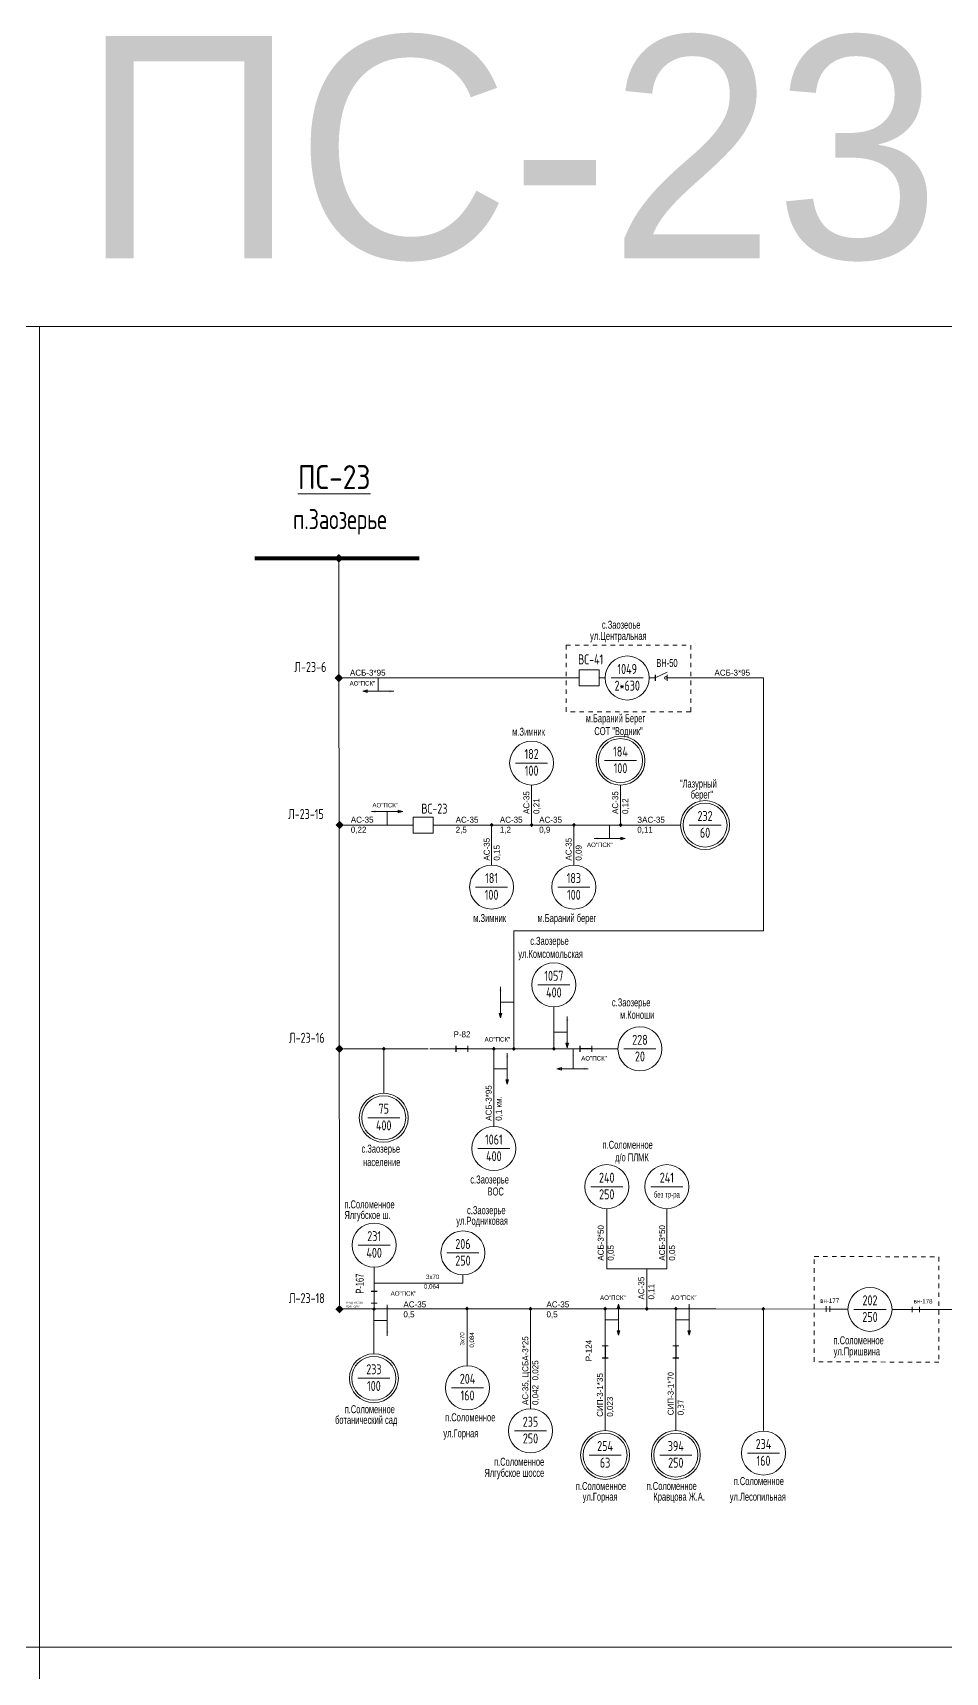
# Model space of a CAD drawing. Header units: millimetres. Extents: x 761 to 2477, y -1102 to -145.
# Drawn here: x 1843.7 to 2048.8, y -513.4 to -144.8 of the extents above; entities that cross this region are included whole.
import ezdxf
from ezdxf.enums import TextEntityAlignment as Align

# ---------------------------------------------------------------- set-up
doc = ezdxf.new("R2010")
doc.units = ezdxf.units.MM
doc.linetypes.add('JIS_02_1.0', pattern=[2, 1, -1])
for name, color, linetype, lineweight in [('10_КВ', 250, 'Continuous', 18), ('АТРИБУТЫ', 7, 'Continuous', 13), ('РАЗЪЕД_РУБИЛЬН', 150, 'Continuous', 13), ('ТЕКСТ', 7, 'Continuous', 13)]:
    doc.layers.add(name, color=color, linetype=linetype, lineweight=lineweight)
doc.layers.add('Слой1', color=7, linetype='Continuous', lineweight=13, plot=False)
doc.layers.add('СХ_ОПЕРАТИВНАЯ', color=10, linetype='Continuous')
doc.layers.add('ШУНТ_РАЗЪЕД', color=161, linetype='Continuous')
doc.styles.add('ATTRIB', font='txt.shx', dxfattribs={"width": 0.7, "height": 5})
doc.styles.add('PRINADLEGNOST', font='txt.shx', dxfattribs={"width": 0.7, "height": 7})
doc.styles.add('МП', font='txt.shx', dxfattribs={"width": 0.7, "height": 2.5})
doc.styles.add('ПС', font='txt.shx', dxfattribs={"width": 0.8, "height": 12})
doc.styles.add('ТЕКСТ_МОДЕЛИ', font='txt.shx', dxfattribs={"width": 0.7, "height": 5})

# ---------------------------------------------------------------- blocks, each defined once
blk = doc.blocks.new('НАЗВАНИЕ_ОБЪЕКТА')
at = {"layer": 'АТРИБУТЫ'}
for tag, height, style, width, p in [('НОМЕР-ПС', 12, 'ПС', 0.8, (0, 0)), ('МЕСТОПОЛОЖЕНИЕ', 10, 'МП', 0.7, (0, -22)), ('ПРИНАДЛЕЖНОСТЬ', 7, 'PRINADLEGNOST', 0.7, (0, -37))]:
    blk.add_attdef(tag, text='', height=height, dxfattribs=dict(at, style=style, width=width)).set_placement(p, align=Align.TOP_CENTER)
blk = doc.blocks.new('ПРИСОЕД_ШИНЕ')
at = {"color": 0}
blk.add_solid([(0, 2.12), (2.12, 0), (-2.12, 0), (0, -2.12)], dxfattribs=at)
at = {"layer": 'АТРИБУТЫ', "style": 'ATTRIB', "width": 0.7}
blk.add_attdef('ДИСП_НОМ', text='', height=5, dxfattribs=at).set_placement((0, 3.12), align=Align.CENTER)
blk = doc.blocks.new('ВЫКЛЮЧАТЕЛЬ')
at = {"color": 0, "linetype": 'ByBlock'}
for p, q in [((0, 0), (0, -3)), ((0, -13), (0, -16))]:
    blk.add_line(p, q, dxfattribs=at)
blk.add_lwpolyline([(-4, -3), (4, -3), (4, -13), (-4, -13)], close=True, dxfattribs=at)
at = {"layer": 'АТРИБУТЫ', "style": 'ATTRIB', "width": 0.7}
blk.add_attdef('ДИСП_НОМ', text='', height=5, dxfattribs=at).set_placement((-6, -8), align=Align.MIDDLE_RIGHT)
at = {"layer": 'АТРИБУТЫ', "style": 'ATTRIB', "width": 0.7, "flags": 1}
blk.add_attdef('КОД', text='', height=5, dxfattribs=at).set_placement((-6, -14), align=Align.MIDDLE_RIGHT)
blk = doc.blocks.new('ТРАНСФ_ПОДСТ')
at = {"color": 7}
blk.add_line((-8, -11), (8, -11), dxfattribs=at)
at = {"color": 0}
blk.add_circle((0, -11), 11, dxfattribs=at)
at = {"layer": 'АТРИБУТЫ', "style": 'ATTRIB', "width": 0.7, "flags": 4}
for tag, p in [('OBOZN', (0, -9)), ('MOCHNOCT', (0, -17.33))]:
    blk.add_attdef(tag, text='', height=5, dxfattribs=at).set_placement(p, align=Align.CENTER)
at = {"layer": 'АТРИБУТЫ', "style": 'ТЕКСТ_МОДЕЛИ', "width": 0.7}
blk.add_attdef('MESTO_1', text='', height=5, dxfattribs=at).set_placement((14, -11), align=Align.BOTTOM_LEFT)
blk.add_attdef('MESTO_2', text='', height=5, dxfattribs=at).set_placement((14, -12), align=Align.TOP_LEFT)
blk = doc.blocks.new('ВЫКЛ_НАГРУЗКИ')
at = {"color": 0, "linetype": 'ByBlock'}
for p, q in [((0, 0), (0, -3)), ((0, -9), (0, -12))]:
    blk.add_line(p, q, dxfattribs=at)
at = {"layer": 'РАЗЪЕД_РУБИЛЬН', "color": 0, "linetype": 'ByBlock'}
blk.add_line((-1.5, -3), (1.5, -3), dxfattribs=at)
at = {"layer": 'СХ_ОПЕРАТИВНАЯ', "color": 0, "linetype": 'ByBlock'}
blk.add_line((-1.5, -9), (1.5, -9), dxfattribs=at)
at = {"layer": 'РАЗЪЕД_РУБИЛЬН', "color": 7, "style": 'ATTRIB', "width": 0.7}
blk.add_attdef('ДИСП_НОМ', text='', height=5, dxfattribs=at).set_placement((-4.75, -6), align=Align.MIDDLE_RIGHT)
at = {"layer": 'РАЗЪЕД_РУБИЛЬН', "color": 7, "style": 'ATTRIB', "width": 0.7, "flags": 1}
blk.add_attdef('КОД', text='', height=5, dxfattribs=at).set_placement((-4.75, -12), align=Align.MIDDLE_RIGHT)
blk = doc.blocks.new('ОТВЕТВЛЕНИЕ')
at = {"color": 0, "linetype": 'ByBlock'}
blk.add_solid([(0, 1.06), (1.06, 0), (-1.06, 0), (0, -1.06)], dxfattribs=at)
blk = doc.blocks.new('РАЗЪЕДИНИТЕЛЬ')
at = {"color": 0, "linetype": 'ByBlock'}
for p, q in [((0, 0), (0, -3)), ((0, -9), (0, -12))]:
    blk.add_line(p, q, dxfattribs=at)
at = {"layer": 'РАЗЪЕД_РУБИЛЬН', "color": 0, "linetype": 'ByBlock'}
blk.add_line((-1.5, -3), (1.5, -3), dxfattribs=at)
at = {"layer": 'СХ_ОПЕРАТИВНАЯ', "color": 0, "linetype": 'ByBlock'}
blk.add_line((-1.5, -9), (1.5, -9), dxfattribs=at)
at = {"layer": 'ШУНТ_РАЗЪЕД', "color": 0}
blk.add_line((0, -3), (0, -9), dxfattribs=at)
at = {"layer": 'РАЗЪЕД_РУБИЛЬН', "color": 7, "style": 'ATTRIB', "width": 0.7}
blk.add_attdef('ДИСП_НОМ', text='', height=5, dxfattribs=at).set_placement((-4.75, -6), align=Align.MIDDLE_RIGHT)
at = {"layer": 'РАЗЪЕД_РУБИЛЬН', "color": 7, "style": 'ATTRIB', "width": 0.7, "flags": 1}
blk.add_attdef('КОД', text='', height=5, dxfattribs=at).set_placement((-4.75, -12), align=Align.MIDDLE_RIGHT)

msp = doc.modelspace()

# ---------------------------------------------------------------- hatches: boundary and pattern name
at = {"layer": '10_КВ'}
h = msp.add_hatch(color=256, dxfattribs=at)
h.paths.add_polyline_path([(1924.89, -292.85), (1923.89, -292.85), (1923.89, -292.55)])
h.paths.add_polyline_path([(1924.89, -292.85), (1923.89, -293.15), (1923.89, -292.85)])
h.paths.add_polyline_path([(1918.89, -292.55), (1918.89, -292.85), (1917.89, -292.85)])
h.paths.add_polyline_path([(1918.89, -292.85), (1918.89, -293.15), (1917.89, -292.85)])
h = msp.add_hatch(color=256, dxfattribs=at)
h.paths.add_polyline_path([(1926.88, -319.9), (1925.88, -319.9), (1925.88, -320.2)])
h.paths.add_polyline_path([(1926.88, -319.9), (1925.88, -319.6), (1925.88, -319.9)])
h.paths.add_polyline_path([(1920.88, -320.2), (1920.88, -319.9), (1919.88, -319.9)])
h.paths.add_polyline_path([(1919.88, -319.9), (1920.88, -319.9), (1920.88, -319.6)])
h = msp.add_hatch(color=256, dxfattribs=at)
h.paths.add_polyline_path([(1976.88, -325.92), (1975.88, -325.92), (1975.88, -325.62)])
h.paths.add_polyline_path([(1976.88, -325.92), (1975.88, -326.22), (1975.88, -325.92)])
h.paths.add_polyline_path([(1970.88, -325.62), (1970.88, -325.92), (1969.88, -325.92)])
h.paths.add_polyline_path([(1969.88, -325.92), (1970.88, -325.92), (1970.88, -326.22)])
h = msp.add_hatch(color=256, dxfattribs=at)
h.paths.add_polyline_path([(1948.86, -359.28), (1948.86, -360.28), (1948.56, -360.28)])
h.paths.add_polyline_path([(1948.86, -359.28), (1949.16, -360.28), (1948.86, -360.28)])
h.paths.add_polyline_path([(1948.56, -365.28), (1948.86, -365.28), (1948.86, -366.28)])
h.paths.add_polyline_path([(1948.86, -365.28), (1949.16, -365.28), (1948.86, -366.28)])
h = msp.add_hatch(color=256, dxfattribs=at)
h.paths.add_polyline_path([(1963.86, -366), (1963.86, -367), (1963.56, -367)])
h.paths.add_polyline_path([(1963.86, -366), (1964.16, -367), (1963.86, -367)])
h.paths.add_polyline_path([(1963.56, -372), (1963.86, -372), (1963.86, -373)])
h.paths.add_polyline_path([(1963.86, -372), (1964.16, -372), (1963.86, -373)])
h = msp.add_hatch(color=256, dxfattribs=at)
h.paths.add_polyline_path([(1950.37, -374.21), (1950.37, -375.21), (1950.07, -375.21)])
h.paths.add_polyline_path([(1950.37, -374.21), (1950.67, -375.21), (1950.37, -375.21)])
h.paths.add_polyline_path([(1950.07, -380.21), (1950.37, -380.21), (1950.37, -381.21)])
h.paths.add_polyline_path([(1950.37, -380.21), (1950.67, -380.21), (1950.37, -381.21)])
h = msp.add_hatch(color=256, dxfattribs=at)
h.paths.add_polyline_path([(1968.54, -377.72), (1967.54, -377.72), (1967.54, -377.42)])
h.paths.add_polyline_path([(1968.54, -377.72), (1967.54, -378.02), (1967.54, -377.72)])
h.paths.add_polyline_path([(1962.54, -377.42), (1962.54, -377.72), (1961.54, -377.72)])
h.paths.add_polyline_path([(1962.54, -377.72), (1962.54, -378.02), (1961.54, -377.72)])
h = msp.add_hatch(color=256, dxfattribs=at)
h.paths.add_polyline_path([(1923.43, -430.75), (1923.43, -431.75), (1923.13, -431.75)])
h.paths.add_polyline_path([(1923.43, -430.75), (1923.73, -431.75), (1923.43, -431.75)])
h.paths.add_polyline_path([(1923.13, -436.75), (1923.43, -436.75), (1923.43, -437.75)])
h.paths.add_polyline_path([(1923.43, -436.75), (1923.73, -436.75), (1923.43, -437.75)])
h = msp.add_hatch(color=256, dxfattribs=at)
h.paths.add_polyline_path([(1975.37, -430.65), (1975.37, -431.65), (1975.07, -431.65)])
h.paths.add_polyline_path([(1975.37, -430.65), (1975.67, -431.65), (1975.37, -431.65)])
h.paths.add_polyline_path([(1975.07, -436.65), (1975.37, -436.65), (1975.37, -437.65)])
h.paths.add_polyline_path([(1975.37, -436.65), (1975.67, -436.65), (1975.37, -437.65)])
h = msp.add_hatch(color=256, dxfattribs=at)
h.paths.add_polyline_path([(1991.27, -430.65), (1991.27, -431.65), (1990.97, -431.65)])
h.paths.add_polyline_path([(1991.27, -430.65), (1991.57, -431.65), (1991.27, -431.65)])
h.paths.add_polyline_path([(1990.97, -436.65), (1991.27, -436.65), (1991.27, -437.65)])
h.paths.add_polyline_path([(1991.27, -436.65), (1991.57, -436.65), (1991.27, -437.65)])

# ---------------------------------------------------------------- linework, layer by layer
for p, q in [((1912.66, -430.82), (1912.51, -263.9)), ((1913.47, -289.85), (1917.97, -289.85)), ((1917.97, -289.85), (1926.37, -289.85)), ((1921.39, -292.85), (1921.39, -289.85)), ((1960.7, -289.85), (1926.37, -289.85)), ((1960.7, -289.85), (1965.2, -289.85)), ((1983.65, -289.85), (1986.35, -288.51)), ((1987.7, -289.85), (1992.2, -289.85)), ((1987.7, -289.85), (2008.01, -289.85)), ((2008.01, -346.7), (2008.01, -289.85)), ((1917.89, -292.85), (1918.89, -292.55)), ((1917.89, -292.85), (1924.89, -292.85)), ((1917.89, -292.85), (1918.89, -293.15)), ((1918.89, -293.15), (1918.89, -292.55)), ((1955.86, -322.92), (1955.86, -313.92)), ((1975.84, -322.92), (1975.84, -313.92)), ((1919.88, -319.9), (1926.88, -319.9)), ((1923.38, -319.9), (1923.38, -322.9)), ((1926.88, -319.9), (1925.88, -319.6)), ((1925.88, -319.6), (1925.88, -320.2)), ((1926.88, -319.9), (1925.88, -320.2)), ((1913.66, -322.92), (1927.89, -322.93)), ((1934.86, -322.92), (1946.86, -322.92)), ((1946.86, -322.92), (1955.86, -322.92)), ((1946.86, -331.92), (1946.86, -322.92)), ((1956.35, -322.92), (1965.35, -322.92)), ((1965.35, -331.92), (1965.35, -322.92)), ((1965.84, -322.92), (1975.84, -322.92)), ((1973.38, -325.92), (1973.38, -322.92)), ((1975.84, -322.92), (1989.34, -322.92)), ((1969.88, -325.92), (1976.88, -325.92)), ((1976.88, -325.92), (1975.88, -325.62)), ((1975.88, -326.22), (1975.88, -325.62)), ((1976.88, -325.92), (1975.88, -326.22)), ((1951.86, -373.24), (1951.86, -346.7)), ((1951.86, -346.7), (2008.01, -346.7)), ((1948.86, -366.28), (1948.86, -359.28)), ((1951.86, -362.78), (1948.86, -362.78)), ((1960.86, -373.24), (1960.86, -363.79)), ((1948.86, -366.28), (1948.56, -365.28)), ((1949.16, -365.28), (1948.56, -365.28)), ((1948.86, -366.28), (1949.16, -365.28)), ((1963.86, -373), (1963.86, -366)), ((1963.86, -369.5), (1960.86, -369.5)), ((1963.86, -373), (1963.56, -372)), ((1964.16, -372), (1963.56, -372)), ((1963.86, -373), (1964.16, -372)), ((1913.61, -373.24), (1918.11, -373.24)), ((1918.11, -373.24), (1922.61, -373.24)), ((1922.61, -383.24), (1922.61, -373.24)), ((1922.61, -373.24), (1932.61, -373.24)), ((1932.96, -373.24), (1937.46, -373.24)), ((1942.86, -373.24), (1947.36, -373.24)), ((1947.36, -373.24), (1951.86, -373.24)), ((1947.36, -390.72), (1947.38, -373.72)), ((1950.37, -381.21), (1950.37, -374.21)), ((1951.86, -373.24), (1960.86, -373.24)), ((1960.86, -373.24), (1965.36, -373.24)), ((1970.76, -373.24), (1975.26, -373.24)), ((1950.37, -377.71), (1947.37, -377.71)), ((1961.54, -377.72), (1962.54, -377.42)), ((1961.54, -377.72), (1968.54, -377.72)), ((1961.54, -377.72), (1962.54, -378.02)), ((1962.54, -378.02), (1962.54, -377.42)), ((1950.37, -381.21), (1950.07, -380.21)), ((1950.67, -380.21), (1950.07, -380.21)), ((1950.37, -381.21), (1950.67, -380.21)), ((1972.75, -422.69), (1972.75, -409.19)), ((1986.25, -422.69), (1986.25, -409.19)), ((1981.75, -422.69), (1972.75, -422.69)), ((1981.75, -431.69), (1981.75, -422.69)), ((1981.75, -422.69), (1986.25, -422.69)), ((1923.42, -437.81), (1923.42, -430.81)), ((1975.37, -430.65), (1975.07, -431.65)), ((1975.37, -437.65), (1975.37, -430.65)), ((1975.37, -430.65), (1975.67, -431.65)), ((1991.27, -437.65), (1991.27, -430.65)), ((1912.53, -431.69), (1955.6, -431.69)), ((1920.4, -441.83), (1920.4, -431.83)), ((1923.42, -434.31), (1920.42, -434.31)), ((1955.6, -454.19), (1955.6, -431.69)), ((1955.6, -431.69), (1960.1, -431.69)), ((1960.1, -431.69), (1969.1, -431.69)), ((1972.37, -438.69), (1972.37, -431.69)), ((1975.37, -434.15), (1972.37, -434.15)), ((1975.67, -431.65), (1975.07, -431.65)), ((1982.24, -431.69), (1997.24, -431.69)), ((1988.27, -438.69), (1988.27, -431.69)), ((1991.27, -434.15), (1988.27, -434.15)), ((1975.37, -437.65), (1975.07, -436.65)), ((1975.67, -436.65), (1975.07, -436.65)), ((1975.37, -437.65), (1975.67, -436.65)), ((1991.27, -437.65), (1990.97, -436.65)), ((1991.57, -436.65), (1990.97, -436.65)), ((1991.27, -437.65), (1991.57, -436.65)), ((1988.27, -454.4), (1988.27, -449.9))]:
    msp.add_line(p, q, dxfattribs=at)
at = {"layer": '10_КВ', "color": 7, "ltscale": 100}
msp.add_line((1965.22, -373.24), (1965.22, -377.72), dxfattribs=at)
at = {"layer": '10_КВ', "ltscale": 100}
for p, q in [((1920.47, -426.39), (1920.47, -422.34)), ((1920.47, -425.94), (1940.39, -425.94)), ((1940.39, -425.94), (1940.39, -424.08)), ((1920.46, -430.43), (1920.46, -427.73)), ((2022.04, -431.14), (2022.04, -432.37)), ((2022.92, -431.14), (2022.92, -432.37)), ((2041.43, -431.26), (2041.43, -432.49)), ((2043.08, -431.26), (2043.08, -432.49)), ((1941.35, -444.5), (1941.35, -431.7)), ((1997.24, -431.69), (2023.57, -431.76)), ((2007.95, -459.09), (2007.95, -431.76)), ((2022.92, -431.76), (2023.57, -431.76)), ((2023.57, -431.76), (2026.98, -431.76)), ((2035.08, -431.76), (2035.08, -431.76)), ((2036.87, -431.88), (2041.43, -431.88)), ((2039.15, -431.88), (2062.03, -431.88)), ((2041.43, -431.88), (2041.43, -431.88))]:
    msp.add_line(p, q, dxfattribs=at)
at = {"layer": '10_КВ', "const_width": 0.9}
msp.add_lwpolyline([(1930.63, -262.94), (1893.63, -262.94)], dxfattribs=at)
at = {"layer": '10_КВ'}
msp.add_circle((1986.05, -289.85), 0.3, dxfattribs=at)
at = {"layer": 'Слой1', "color": 7}
for p, q in [((1845.25, -210.8), (1845.25, -507.8)), ((1845.25, -507.8), (1845.25, -804.8))]:
    msp.add_line(p, q, dxfattribs=at)
at = {"layer": 'Слой1', "color": 3}
msp.add_line((2265.25, -507.8), (1860.25, -507.8), dxfattribs=at)
for points in [[(1425.25, -507.8), (1845.25, -507.8), (1845.25, -210.8), (1425.25, -210.8)], [(1845.25, -507.8), (2265.25, -507.8), (2265.25, -210.8), (1845.25, -210.8)], [(1845.25, -804.8), (2265.25, -804.8), (2265.25, -507.8), (1845.25, -507.8)]]:
    msp.add_lwpolyline(points, close=True, dxfattribs=at)
at = {"layer": 'ТЕКСТ'}
for p, q in [((1969.1, -431.69), (1978.59, -431.69)), ((1978.59, -431.69), (1981.29, -431.69)), ((1972.37, -444.09), (1972.37, -459.09)), ((1988.27, -444.09), (1988.27, -459.09))]:
    msp.add_line(p, q, dxfattribs=at)
at = {"layer": 'ТЕКСТ', "linetype": 'JIS_02_1.0'}
for points in [[(1963.61, -282.44), (1991.61, -282.44), (1991.61, -297.44), (1963.61, -297.44)], [(2019.39, -419.92), (2047.39, -420.04), (2047.39, -443.72), (2019.39, -443.6)]]:
    msp.add_lwpolyline(points, close=True, dxfattribs=at)
at = {"layer": 'ТЕКСТ'}
for centre in [(1975.84, -308.42), (1994.84, -322.92), (1922.61, -388.74), (1920.4, -447.33), (1972.37, -464.59), (1988.27, -464.59)]:
    msp.add_circle(centre, 5.5, dxfattribs=at)

# ---------------------------------------------------------------- block references
at = {"layer": '10_КВ'}
ref = msp.add_blockref('НАЗВАНИЕ_ОБЪЕКТА', (1912.77, -241.98), dxfattribs=dict(at, xscale=-0.4500000000000455, yscale=0.4499999999999886, zscale=0.45))
ref.add_attrib('НОМЕР-ПС', '%%UПС-23', dxfattribs={"layer": 'АТРИБУТЫ', "height": 5.4, "style": 'ПС', "width": 0.8}).set_placement((1911.48, -241.98), align=Align.TOP_CENTER)
ref.add_attrib('МЕСТОПОЛОЖЕНИЕ', 'п.Заозерье', dxfattribs={"layer": 'АТРИБУТЫ', "height": 4.5, "style": 'МП', "width": 0.7}).set_placement((1912.77, -251.88), align=Align.TOP_CENTER)
for name, p, xscale, yscale, zscale in [('ПРИСОЕД_ШИНЕ', (1912.51, -262.94), -0.4500000000000455, 0.4499999999999886, 0.45), ('ОТВЕТВЛЕНИЕ', (1946.87, -322.92), 0.4500000000000455, 0.4500000000000455, 0.4500000000000455), ('ОТВЕТВЛЕНИЕ', (1955.87, -322.92), 0.4500000000000455, 0.4500000000000455, 0.4500000000000455), ('ОТВЕТВЛЕНИЕ', (1965.37, -322.92), 0.4500000000000455, 0.4500000000000455, 0.4500000000000455), ('ОТВЕТВЛЕНИЕ', (1975.86, -322.92), 0.4500000000000455, 0.4500000000000455, 0.4500000000000455), ('ОТВЕТВЛЕНИЕ', (1922.63, -373.24), 0.4500000000000455, 0.4500000000000455, 0.4500000000000455), ('ОТВЕТВЛЕНИЕ', (1947.38, -373.24), 0.4500000000000455, 0.4500000000000455, 0.4500000000000455), ('ОТВЕТВЛЕНИЕ', (1951.88, -373.24), 0.4500000000000455, 0.4500000000000455, 0.4500000000000455), ('ОТВЕТВЛЕНИЕ', (1960.88, -373.24), 0.4500000000000455, 0.4500000000000455, 0.4500000000000455), ('ОТВЕТВЛЕНИЕ', (1920.43, -431.78), 0.4500000000000455, 0.4500000000000455, 0.4500000000000455), ('ОТВЕТВЛЕНИЕ', (1941.32, -431.69), 0.4500000000000455, 0.4500000000000455, 0.4500000000000455), ('ОТВЕТВЛЕНИЕ', (1955.61, -431.69), 0.4500000000000455, 0.4500000000000455, 0.4500000000000455), ('ОТВЕТВЛЕНИЕ', (1972.39, -431.69), 0.4500000000000455, 0.4500000000000455, 0.4500000000000455), ('ОТВЕТВЛЕНИЕ', (1981.76, -431.69), 0.4500000000000455, 0.4500000000000455, 0.4500000000000455), ('ОТВЕТВЛЕНИЕ', (1988.29, -431.68), 0.4500000000000455, 0.4500000000000455, 0.4500000000000455), ('ОТВЕТВЛЕНИЕ', (2007.94, -431.72), 0.4500000000000455, 0.4500000000000455, 0.4500000000000455), ('РАЗЪЕДИНИТЕЛЬ', (1972.37, -438.69), 0.4500000000000455, 0.4500000000000455, 0.4500000000000455), ('РАЗЪЕДИНИТЕЛЬ', (1988.27, -438.69), 0.4500000000000455, 0.4500000000000455, 0.4500000000000455)]:
    msp.add_blockref(name, p, dxfattribs=dict(at, xscale=xscale, yscale=yscale, zscale=zscale))
ref = msp.add_blockref('ТРАНСФ_ПОДСТ', (1977.35, -284.9), dxfattribs=dict(at, xscale=0.4500000000000455, yscale=0.4500000000000455, zscale=0.4500000000000455))
ref.add_attrib('MESTO_1', 'с.Заозеоье', dxfattribs={"layer": 'АТРИБУТЫ', "height": 1.8, "width": 0.7}).set_placement((1971.66, -279.31), align=Align.BOTTOM_LEFT)
ref.add_attrib('MESTO_2', 'ул.Центральная', dxfattribs={"layer": 'АТРИБУТЫ', "height": 1.8, "width": 0.7}).set_placement((1969, -279.5), align=Align.TOP_LEFT)
ref.add_attrib('OBOZN', '1049', dxfattribs={"layer": 'АТРИБУТЫ', "height": 2.25, "style": 'ATTRIB', "width": 0.7, "flags": 4}).set_placement((1977.35, -288.95), align=Align.CENTER)
ref.add_attrib('MOCHNOCT', '2*630', dxfattribs={"layer": 'АТРИБУТЫ', "height": 2.25, "style": 'ATTRIB', "width": 0.7, "flags": 4}).set_placement((1977.35, -292.7), align=Align.CENTER)
at = {"layer": '10_КВ', "linetype": 'Continuous'}
ref = msp.add_blockref('ПРИСОЕД_ШИНЕ', (1912.51, -289.85), dxfattribs=dict(at, xscale=0.4500000000000455, yscale=0.4500000000000455, zscale=0.4500000000000455))
ref.add_attrib('ДИСП_НОМ', 'Л-23-6', dxfattribs={"layer": 'АТРИБУТЫ', "height": 2.25, "style": 'ATTRIB', "width": 0.7}).set_placement((1906.12, -288.5), align=Align.CENTER)
at = {"layer": '10_КВ'}
ref = msp.add_blockref('ВЫКЛЮЧАТЕЛЬ', (1972.4, -289.85), dxfattribs=dict(at, xscale=-0.4499999999999886, yscale=0.4499999999999886, zscale=0.45, rotation=270))
ref.add_attrib('ДИСП_НОМ', 'ВС-41', dxfattribs={"layer": 'АТРИБУТЫ', "height": 2.25, "style": 'ATTRIB', "width": 0.7}).set_placement((1971.95, -285.66), align=Align.MIDDLE_RIGHT)
ref = msp.add_blockref('ВЫКЛ_НАГРУЗКИ', (1987.7, -289.85), dxfattribs=dict(at, xscale=0.4499999999999886, yscale=0.4499999999999886, zscale=0.4499999999999886, rotation=270))
ref.add_attrib('ДИСП_НОМ', 'ВН-50', dxfattribs={"layer": 'РАЗЪЕД_РУБИЛЬН', "color": 7, "height": 1.8, "width": 0.7}).set_placement((1986.28, -286.48), align=Align.MIDDLE)
ref = msp.add_blockref('ТРАНСФ_ПОДСТ', (1975.84, -303.47), dxfattribs=dict(at, xscale=0.4500000000000455, yscale=0.4500000000000455, zscale=0.4500000000000455))
ref.add_attrib('MESTO_1', 'м.Бараний Берег', dxfattribs={"layer": 'АТРИБУТЫ', "height": 1.8, "width": 0.7}).set_placement((1968.01, -300.35), align=Align.BOTTOM_LEFT)
ref.add_attrib('MESTO_2', 'СОТ "Водник"', dxfattribs={"layer": 'АТРИБУТЫ', "height": 1.8, "width": 0.7}).set_placement((1969.96, -300.89), align=Align.TOP_LEFT)
ref.add_attrib('OBOZN', '184', dxfattribs={"layer": 'АТРИБУТЫ', "height": 2.25, "style": 'ATTRIB', "width": 0.7, "flags": 4}).set_placement((1975.84, -307.52), align=Align.CENTER)
ref.add_attrib('MOCHNOCT', '100', dxfattribs={"layer": 'АТРИБУТЫ', "height": 2.25, "style": 'ATTRIB', "width": 0.7, "flags": 4}).set_placement((1975.84, -311.27), align=Align.CENTER)
ref = msp.add_blockref('ТРАНСФ_ПОДСТ', (1955.86, -304.02), dxfattribs=dict(at, xscale=0.4500000000000455, yscale=0.4500000000000455, zscale=0.4500000000000455))
ref.add_attrib('MESTO_1', 'м.Зимник', dxfattribs={"layer": 'АТРИБУТЫ', "height": 1.8, "width": 0.7}).set_placement((1951.5, -303.38), align=Align.BOTTOM_LEFT)
ref.add_attrib('OBOZN', '182', dxfattribs={"layer": 'АТРИБУТЫ', "height": 2.25, "style": 'ATTRIB', "width": 0.7, "flags": 4}).set_placement((1955.86, -308.07), align=Align.CENTER)
ref.add_attrib('MOCHNOCT', '100', dxfattribs={"layer": 'АТРИБУТЫ', "height": 2.25, "style": 'ATTRIB', "width": 0.7, "flags": 4}).set_placement((1955.86, -311.82), align=Align.CENTER)
ref = msp.add_blockref('ТРАНСФ_ПОДСТ', (1994.84, -317.97), dxfattribs=dict(at, xscale=0.4500000000000455, yscale=0.4500000000000455, zscale=0.4500000000000455))
ref.add_attrib('MESTO_1', '"Лазурный', dxfattribs={"layer": 'АТРИБУТЫ', "height": 1.8, "width": 0.7}).set_placement((1989.19, -315.04), align=Align.BOTTOM_LEFT)
ref.add_attrib('MESTO_2', 'берег"', dxfattribs={"layer": 'АТРИБУТЫ', "height": 1.8, "width": 0.7}).set_placement((1991.63, -315.16), align=Align.TOP_LEFT)
ref.add_attrib('OBOZN', '232', dxfattribs={"layer": 'АТРИБУТЫ', "height": 2.25, "style": 'ATTRIB', "width": 0.7, "flags": 4}).set_placement((1994.84, -322.02), align=Align.CENTER)
ref.add_attrib('MOCHNOCT', '60', dxfattribs={"layer": 'АТРИБУТЫ', "height": 2.25, "style": 'ATTRIB', "width": 0.7, "flags": 4}).set_placement((1994.84, -325.77), align=Align.CENTER)
at = {"layer": '10_КВ', "linetype": 'Continuous'}
ref = msp.add_blockref('ПРИСОЕД_ШИНЕ', (1912.7, -322.92), dxfattribs=dict(at, xscale=0.4500000000000455, yscale=0.4500000000000455, zscale=0.4500000000000455))
ref.add_attrib('ДИСП_НОМ', 'Л-23-15', dxfattribs={"layer": 'АТРИБУТЫ', "height": 2.25, "style": 'ATTRIB', "width": 0.7}).set_placement((1905.12, -321.57), align=Align.CENTER)
at = {"layer": '10_КВ'}
ref = msp.add_blockref('ВЫКЛЮЧАТЕЛЬ', (1935.09, -322.93), dxfattribs=dict(at, xscale=-0.4499999999999886, yscale=0.4499999999999886, zscale=0.45, rotation=270))
ref.add_attrib('ДИСП_НОМ', 'ВС-23', dxfattribs={"layer": 'АТРИБУТЫ', "height": 2.25, "style": 'ATTRIB', "width": 0.7}).set_placement((1936.94, -319.23), align=Align.MIDDLE_RIGHT)
ref = msp.add_blockref('ТРАНСФ_ПОДСТ', (1946.86, -331.92), dxfattribs=dict(at, xscale=0.4500000000000455, yscale=0.4500000000000455, zscale=0.4500000000000455))
ref.add_attrib('MESTO_1', 'м.Зимник', dxfattribs={"layer": 'АТРИБУТЫ', "height": 1.8, "width": 0.7}).set_placement((1942.75, -345.27), align=Align.BOTTOM_LEFT)
ref.add_attrib('OBOZN', '181', dxfattribs={"layer": 'АТРИБУТЫ', "height": 2.25, "style": 'ATTRIB', "width": 0.7, "flags": 4}).set_placement((1946.86, -335.97), align=Align.CENTER)
ref.add_attrib('MOCHNOCT', '100', dxfattribs={"layer": 'АТРИБУТЫ', "height": 2.25, "style": 'ATTRIB', "width": 0.7, "flags": 4}).set_placement((1946.86, -339.72), align=Align.CENTER)
ref = msp.add_blockref('ТРАНСФ_ПОДСТ', (1965.35, -331.92), dxfattribs=dict(at, xscale=0.4500000000000455, yscale=0.4500000000000455, zscale=0.4500000000000455))
ref.add_attrib('MESTO_1', 'м.Бараний берег', dxfattribs={"layer": 'АТРИБУТЫ', "height": 1.8, "width": 0.7}).set_placement((1957.18, -345.27), align=Align.BOTTOM_LEFT)
ref.add_attrib('OBOZN', '183', dxfattribs={"layer": 'АТРИБУТЫ', "height": 2.25, "style": 'ATTRIB', "width": 0.7, "flags": 4}).set_placement((1965.35, -335.97), align=Align.CENTER)
ref.add_attrib('MOCHNOCT', '100', dxfattribs={"layer": 'АТРИБУТЫ', "height": 2.25, "style": 'ATTRIB', "width": 0.7, "flags": 4}).set_placement((1965.35, -339.72), align=Align.CENTER)
ref = msp.add_blockref('ТРАНСФ_ПОДСТ', (1960.86, -353.89), dxfattribs=dict(at, xscale=0.4500000000000455, yscale=0.4500000000000455, zscale=0.4500000000000455))
ref.add_attrib('MESTO_1', 'с.Заозерье', dxfattribs={"layer": 'АТРИБУТЫ', "height": 1.8, "width": 0.7}).set_placement((1955.54, -350.41), align=Align.BOTTOM_LEFT)
ref.add_attrib('MESTO_2', 'ул.Комсомольская', dxfattribs={"layer": 'АТРИБУТЫ', "height": 1.8, "width": 0.7}).set_placement((1952.86, -350.99), align=Align.TOP_LEFT)
ref.add_attrib('OBOZN', '1057', dxfattribs={"layer": 'АТРИБУТЫ', "height": 2.25, "style": 'ATTRIB', "width": 0.7, "flags": 4}).set_placement((1960.86, -357.94), align=Align.CENTER)
ref.add_attrib('MOCHNOCT', '400', dxfattribs={"layer": 'АТРИБУТЫ', "height": 2.25, "style": 'ATTRIB', "width": 0.7, "flags": 4}).set_placement((1960.86, -361.69), align=Align.CENTER)
ref = msp.add_blockref('ТРАНСФ_ПОДСТ', (1980.21, -368.29), dxfattribs=dict(at, xscale=0.4500000000000455, yscale=0.4500000000000455, zscale=0.4500000000000455))
ref.add_attrib('MESTO_1', 'с.Заозерье', dxfattribs={"layer": 'АТРИБУТЫ', "height": 1.8, "width": 0.7}).set_placement((1973.91, -364.24), align=Align.BOTTOM_LEFT)
ref.add_attrib('MESTO_2', 'м.Коноши', dxfattribs={"layer": 'АТРИБУТЫ', "height": 1.8, "width": 0.7}).set_placement((1975.73, -364.69), align=Align.TOP_LEFT)
ref.add_attrib('OBOZN', '228', dxfattribs={"layer": 'АТРИБУТЫ', "height": 2.25, "style": 'ATTRIB', "width": 0.7, "flags": 4}).set_placement((1980.21, -372.34), align=Align.CENTER)
ref.add_attrib('MOCHNOCT', '20', dxfattribs={"layer": 'АТРИБУТЫ', "height": 2.25, "style": 'ATTRIB', "width": 0.7, "flags": 4}).set_placement((1980.21, -376.09), align=Align.CENTER)
at = {"layer": '10_КВ', "linetype": 'Continuous'}
ref = msp.add_blockref('ПРИСОЕД_ШИНЕ', (1912.66, -373.24), dxfattribs=dict(at, xscale=0.4500000000000455, yscale=0.4500000000000455, zscale=0.4500000000000455))
ref.add_attrib('ДИСП_НОМ', 'Л-23-16', dxfattribs={"layer": 'АТРИБУТЫ', "height": 2.25, "style": 'ATTRIB', "width": 0.7}).set_placement((1905.32, -371.89), align=Align.CENTER)
at = {"layer": '10_КВ', "xscale": 0.4499999999999886, "yscale": 0.4499999999999886, "zscale": 0.4499999999999886, "rotation": 270}
for p in [(1942.86, -373.24), (1970.76, -373.24)]:
    msp.add_blockref('РАЗЪЕДИНИТЕЛЬ', p, dxfattribs=at)
at = {"layer": '10_КВ'}
ref = msp.add_blockref('ТРАНСФ_ПОДСТ', (1922.61, -383.79), dxfattribs=dict(at, xscale=0.4500000000000455, yscale=0.4500000000000455, zscale=0.4500000000000455))
ref.add_attrib('MESTO_1', 'с.Заозерье', dxfattribs={"layer": 'АТРИБУТЫ', "height": 1.8, "width": 0.7}).set_placement((1917.62, -397.14), align=Align.BOTTOM_LEFT)
ref.add_attrib('MESTO_2', 'население', dxfattribs={"layer": 'АТРИБУТЫ', "height": 1.8, "width": 0.7}).set_placement((1917.97, -397.81), align=Align.TOP_LEFT)
ref.add_attrib('OBOZN', '75', dxfattribs={"layer": 'АТРИБУТЫ', "height": 2.25, "style": 'ATTRIB', "width": 0.7, "flags": 4}).set_placement((1922.61, -387.84), align=Align.CENTER)
ref.add_attrib('MOCHNOCT', '400', dxfattribs={"layer": 'АТРИБУТЫ', "height": 2.25, "style": 'ATTRIB', "width": 0.7, "flags": 4}).set_placement((1922.61, -391.59), align=Align.CENTER)
ref = msp.add_blockref('ТРАНСФ_ПОДСТ', (1947.36, -390.72), dxfattribs=dict(at, xscale=0.4500000000000455, yscale=0.4500000000000455, zscale=0.4500000000000455))
ref.add_attrib('MESTO_1', 'с.Заозерье', dxfattribs={"layer": 'АТРИБУТЫ', "height": 1.8, "width": 0.7}).set_placement((1942.08, -404.07), align=Align.BOTTOM_LEFT)
ref.add_attrib('MESTO_2', 'ВОС', dxfattribs={"layer": 'АТРИБУТЫ', "height": 1.8, "width": 0.7}).set_placement((1945.96, -404.42), align=Align.TOP_LEFT)
ref.add_attrib('OBOZN', '1061', dxfattribs={"layer": 'АТРИБУТЫ', "height": 2.25, "style": 'ATTRIB', "width": 0.7, "flags": 4}).set_placement((1947.36, -394.77), align=Align.CENTER)
ref.add_attrib('MOCHNOCT', '400', dxfattribs={"layer": 'АТРИБУТЫ', "height": 2.25, "style": 'ATTRIB', "width": 0.7, "flags": 4}).set_placement((1947.36, -398.52), align=Align.CENTER)
ref = msp.add_blockref('ТРАНСФ_ПОДСТ', (1972.75, -399.29), dxfattribs=dict(at, xscale=0.4500000000000455, yscale=0.4500000000000455, zscale=0.4500000000000455))
ref.add_attrib('MESTO_1', 'п.Соломенное', dxfattribs={"layer": 'АТРИБУТЫ', "height": 1.8, "width": 0.7}).set_placement((1971.81, -396.26), align=Align.BOTTOM_LEFT)
ref.add_attrib('MESTO_2', 'д/о ПЛМК', dxfattribs={"layer": 'АТРИБУТЫ', "height": 1.8, "width": 0.7}).set_placement((1974.63, -396.74), align=Align.TOP_LEFT)
ref.add_attrib('OBOZN', '240', dxfattribs={"layer": 'АТРИБУТЫ', "height": 2.25, "style": 'ATTRIB', "width": 0.7, "flags": 4}).set_placement((1972.75, -403.34), align=Align.CENTER)
ref.add_attrib('MOCHNOCT', '250', dxfattribs={"layer": 'АТРИБУТЫ', "height": 2.25, "style": 'ATTRIB', "width": 0.7, "flags": 4}).set_placement((1972.75, -407.09), align=Align.CENTER)
ref = msp.add_blockref('ТРАНСФ_ПОДСТ', (1986.25, -399.29), dxfattribs=dict(at, xscale=0.4500000000000455, yscale=0.4500000000000455, zscale=0.4500000000000455))
ref.add_attrib('OBOZN', '241', dxfattribs={"layer": 'АТРИБУТЫ', "height": 2.25, "style": 'ATTRIB', "width": 0.7, "flags": 4}).set_placement((1986.25, -403.34), align=Align.CENTER)
ref.add_attrib('MOCHNOCT', 'без тр-ра', dxfattribs={"layer": 'АТРИБУТЫ', "height": 1.35, "width": 0.6, "flags": 4}).set_placement((1986.25, -407.09), align=Align.BOTTOM_CENTER)
ref = msp.add_blockref('ТРАНСФ_ПОДСТ', (1920.46, -412.44), dxfattribs=dict(at, xscale=0.4500000000000455, yscale=0.4500000000000455, zscale=0.4500000000000455))
ref.add_attrib('MESTO_1', 'п.Соломенное', dxfattribs={"layer": 'АТРИБУТЫ', "height": 1.8, "width": 0.7}).set_placement((1913.77, -409.66), align=Align.BOTTOM_LEFT)
ref.add_attrib('MESTO_2', 'Ялгубское ш.', dxfattribs={"layer": 'АТРИБУТЫ', "height": 1.8, "width": 0.7}).set_placement((1913.77, -409.72), align=Align.TOP_LEFT)
ref.add_attrib('OBOZN', '231', dxfattribs={"layer": 'АТРИБУТЫ', "height": 2.25, "style": 'ATTRIB', "width": 0.7, "flags": 4}).set_placement((1920.46, -416.49), align=Align.CENTER)
ref.add_attrib('MOCHNOCT', '400', dxfattribs={"layer": 'АТРИБУТЫ', "height": 2.25, "style": 'ATTRIB', "width": 0.7, "flags": 4}).set_placement((1920.46, -420.24), align=Align.CENTER)
ref = msp.add_blockref('ТРАНСФ_ПОДСТ', (1940.42, -414.19), dxfattribs=dict(at, xscale=0.4500000000000455, yscale=0.4500000000000455, zscale=0.4500000000000455))
ref.add_attrib('MESTO_1', 'с.Заозерье', dxfattribs={"layer": 'АТРИБУТЫ', "height": 1.8, "width": 0.7}).set_placement((1941.34, -410.97), align=Align.BOTTOM_LEFT)
ref.add_attrib('MESTO_2', 'ул.Родниковая', dxfattribs={"layer": 'АТРИБУТЫ', "height": 1.8, "width": 0.7}).set_placement((1938.92, -411.02), align=Align.TOP_LEFT)
ref.add_attrib('OBOZN', '206', dxfattribs={"layer": 'АТРИБУТЫ', "height": 2.25, "style": 'ATTRIB', "width": 0.7, "flags": 4}).set_placement((1940.42, -418.24), align=Align.CENTER)
ref.add_attrib('MOCHNOCT', '250', dxfattribs={"layer": 'АТРИБУТЫ', "height": 2.25, "style": 'ATTRIB', "width": 0.7, "flags": 4}).set_placement((1940.42, -421.99), align=Align.CENTER)
ref = msp.add_blockref('ВЫКЛ_НАГРУЗКИ', (1920.46, -431.78), dxfattribs=dict(at, xscale=-0.4500000000000455, yscale=0.4500000000000455, zscale=0.45, rotation=180))
ref.add_attrib('ДИСП_НОМ', 'Р-167', dxfattribs={"layer": 'РАЗЪЕД_РУБИЛЬН', "color": 7, "height": 1.8, "rotation": 90, "width": 0.7}).set_placement((1917.22, -426.05), align=Align.MIDDLE)
ref = msp.add_blockref('ТРАНСФ_ПОДСТ', (2031.92, -426.88), dxfattribs=dict(at, xscale=0.4500000000000455, yscale=0.4500000000000455, zscale=0.4500000000000455))
ref.add_attrib('MESTO_1', 'п.Соломенное', dxfattribs={"layer": 'АТРИБУТЫ', "height": 1.8, "width": 0.7}).set_placement((2023.73, -440.23), align=Align.BOTTOM_LEFT)
ref.add_attrib('MESTO_2', 'ул.Пришвина', dxfattribs={"layer": 'АТРИБУТЫ', "height": 1.8, "width": 0.7}).set_placement((2023.75, -440.38), align=Align.TOP_LEFT)
ref.add_attrib('OBOZN', '202', dxfattribs={"layer": 'АТРИБУТЫ', "height": 2.25, "style": 'ATTRIB', "width": 0.7, "flags": 4}).set_placement((2031.92, -430.93), align=Align.CENTER)
ref.add_attrib('MOCHNOCT', '250', dxfattribs={"layer": 'АТРИБУТЫ', "height": 2.25, "style": 'ATTRIB', "width": 0.7, "flags": 4}).set_placement((2031.92, -434.68), align=Align.CENTER)
at = {"layer": '10_КВ', "linetype": 'Continuous'}
ref = msp.add_blockref('ПРИСОЕД_ШИНЕ', (1912.66, -431.78), dxfattribs=dict(at, xscale=0.4500000000000455, yscale=0.4500000000000455, zscale=0.4500000000000455))
ref.add_attrib('ДИСП_НОМ', 'Л-23-18', dxfattribs={"layer": 'АТРИБУТЫ', "height": 2.25, "style": 'ATTRIB', "width": 0.7}).set_placement((1905.32, -430.43), align=Align.CENTER)
at = {"layer": '10_КВ'}
ref = msp.add_blockref('ТРАНСФ_ПОДСТ', (1920.4, -442.38), dxfattribs=dict(at, xscale=0.4500000000000455, yscale=0.4500000000000455, zscale=0.4500000000000455))
ref.add_attrib('MESTO_1', 'п.Соломенное', dxfattribs={"layer": 'АТРИБУТЫ', "height": 1.8, "width": 0.7}).set_placement((1913.83, -455.73), align=Align.BOTTOM_LEFT)
ref.add_attrib('MESTO_2', 'ботанический сад', dxfattribs={"layer": 'АТРИБУТЫ', "height": 1.8, "width": 0.7}).set_placement((1911.67, -455.79), align=Align.TOP_LEFT)
ref.add_attrib('OBOZN', '233', dxfattribs={"layer": 'АТРИБУТЫ', "height": 2.25, "style": 'ATTRIB', "width": 0.7, "flags": 4}).set_placement((1920.4, -446.43), align=Align.CENTER)
ref.add_attrib('MOCHNOCT', '100', dxfattribs={"layer": 'АТРИБУТЫ', "height": 2.25, "style": 'ATTRIB', "width": 0.7, "flags": 4}).set_placement((1920.4, -450.18), align=Align.CENTER)
ref = msp.add_blockref('ТРАНСФ_ПОДСТ', (1941.45, -444.52), dxfattribs=dict(at, xscale=0.4500000000000455, yscale=0.4500000000000455, zscale=0.4500000000000455))
ref.add_attrib('MESTO_1', 'п.Соломенное', dxfattribs={"layer": 'АТРИБУТЫ', "height": 1.8, "width": 0.7}).set_placement((1936.42, -457.55), align=Align.BOTTOM_LEFT)
ref.add_attrib('MESTO_2', 'ул.Горная', dxfattribs={"layer": 'АТРИБУТЫ', "height": 1.8, "width": 0.7}).set_placement((1936.02, -458.8), align=Align.TOP_LEFT)
ref.add_attrib('OBOZN', '204', dxfattribs={"layer": 'АТРИБУТЫ', "height": 2.25, "style": 'ATTRIB', "width": 0.7, "flags": 4}).set_placement((1941.45, -448.57), align=Align.CENTER)
ref.add_attrib('MOCHNOCT', '160', dxfattribs={"layer": 'АТРИБУТЫ', "height": 2.25, "style": 'ATTRIB', "width": 0.7, "flags": 4}).set_placement((1941.45, -452.32), align=Align.CENTER)
ref = msp.add_blockref('ТРАНСФ_ПОДСТ', (1955.6, -454.19), dxfattribs=dict(at, xscale=0.4500000000000455, yscale=0.4500000000000455, zscale=0.4500000000000455))
ref.add_attrib('MESTO_1', 'п.Соломенное', dxfattribs={"layer": 'АТРИБУТЫ', "height": 1.8, "width": 0.7}).set_placement((1947.41, -467.54), align=Align.BOTTOM_LEFT)
ref.add_attrib('MESTO_2', 'Ялгубское шоссе', dxfattribs={"layer": 'АТРИБУТЫ', "height": 1.8, "width": 0.7}).set_placement((1945.24, -467.7), align=Align.TOP_LEFT)
ref.add_attrib('OBOZN', '235', dxfattribs={"layer": 'АТРИБУТЫ', "height": 2.25, "style": 'ATTRIB', "width": 0.7, "flags": 4}).set_placement((1955.6, -458.24), align=Align.CENTER)
ref.add_attrib('MOCHNOCT', '250', dxfattribs={"layer": 'АТРИБУТЫ', "height": 2.25, "style": 'ATTRIB', "width": 0.7, "flags": 4}).set_placement((1955.6, -461.99), align=Align.CENTER)
ref = msp.add_blockref('ТРАНСФ_ПОДСТ', (1972.37, -459.64), dxfattribs=dict(at, xscale=0.4500000000000455, yscale=0.4500000000000455, zscale=0.4500000000000455))
ref.add_attrib('MESTO_1', 'п.Соломенное', dxfattribs={"layer": 'АТРИБУТЫ', "height": 1.8, "width": 0.7}).set_placement((1965.81, -472.99), align=Align.BOTTOM_LEFT)
ref.add_attrib('MESTO_2', 'ул.Горная', dxfattribs={"layer": 'АТРИБУТЫ', "height": 1.8, "width": 0.7}).set_placement((1967.33, -473.05), align=Align.TOP_LEFT)
ref.add_attrib('OBOZN', '254', dxfattribs={"layer": 'АТРИБУТЫ', "height": 2.25, "style": 'ATTRIB', "width": 0.7, "flags": 4}).set_placement((1972.37, -463.69), align=Align.CENTER)
ref.add_attrib('MOCHNOCT', '63', dxfattribs={"layer": 'АТРИБУТЫ', "height": 2.25, "style": 'ATTRIB', "width": 0.7, "flags": 4}).set_placement((1972.37, -467.44), align=Align.CENTER)
ref = msp.add_blockref('ТРАНСФ_ПОДСТ', (1988.27, -459.64), dxfattribs=dict(at, xscale=0.4500000000000455, yscale=0.4500000000000455, zscale=0.4500000000000455))
ref.add_attrib('MESTO_1', 'п.Соломенное', dxfattribs={"layer": 'АТРИБУТЫ', "height": 1.8, "width": 0.7}).set_placement((1981.71, -472.99), align=Align.BOTTOM_LEFT)
ref.add_attrib('MESTO_2', 'Кравцова Ж.А.', dxfattribs={"layer": 'АТРИБУТЫ', "height": 1.8, "width": 0.7}).set_placement((1983.23, -473.05), align=Align.TOP_LEFT)
ref.add_attrib('OBOZN', '394', dxfattribs={"layer": 'АТРИБУТЫ', "height": 2.25, "style": 'ATTRIB', "width": 0.7, "flags": 4}).set_placement((1988.27, -463.69), align=Align.CENTER)
ref.add_attrib('MOCHNOCT', '250', dxfattribs={"layer": 'АТРИБУТЫ', "height": 2.25, "style": 'ATTRIB', "width": 0.7, "flags": 4}).set_placement((1988.27, -467.44), align=Align.CENTER)
ref = msp.add_blockref('ТРАНСФ_ПОДСТ', (2007.98, -459.2), dxfattribs=dict(at, xscale=0.4500000000000455, yscale=0.4500000000000455, zscale=0.4500000000000455))
ref.add_attrib('MESTO_1', 'п.Соломенное', dxfattribs={"layer": 'АТРИБУТЫ', "height": 1.8, "width": 0.7}).set_placement((2001.28, -471.89), align=Align.BOTTOM_LEFT)
ref.add_attrib('MESTO_2', 'ул.Лесопильная', dxfattribs={"layer": 'АТРИБУТЫ', "height": 1.8, "width": 0.7}).set_placement((2000.4, -473.06), align=Align.TOP_LEFT)
ref.add_attrib('OBOZN', '234', dxfattribs={"layer": 'АТРИБУТЫ', "height": 2.25, "style": 'ATTRIB', "width": 0.7, "flags": 4}).set_placement((2007.98, -463.25), align=Align.CENTER)
ref.add_attrib('MOCHNOCT', '160', dxfattribs={"layer": 'АТРИБУТЫ', "height": 2.25, "style": 'ATTRIB', "width": 0.7, "flags": 4}).set_placement((2007.98, -467), align=Align.CENTER)

# ---------------------------------------------------------------- texts
at = {"layer": 'ТЕКСТ', "color": 7, "insert": (1854.72, -145.5), "char_height": 50, "width": 538.8263, "attachment_point": 1}
msp.add_mtext('ПС-23, 52П', dxfattribs=at)
at = {"layer": 'ТЕКСТ'}
for s, insert, char_height, width, attachment_point in [('АСБ-3*95', (1915.02, -287.98), 1.35, 9.948, 1), ('АО"ПСК"', (1920.71, -290.55), 1, 26.311, 3), ('АСБ-3*95', (1996.95, -287.98), 1.35, 9.948, 1), ('АО"ПСК"', (1920.07, -317.95), 1, 21.5014, 1), ('АС-35\\P0,22', (1915.21, -321.05), 1.35, 9.948, 1), ('АС-35\\P2,5', (1938.78, -321.05), 1.35, 9.948, 1), ('АС-35\\P1,2', (1948.71, -321.05), 1.35, 9.948, 1), ('АС-35\\P0,9', (1957.56, -321.05), 1.35, 9.948, 1), ('ЗАС-35\\P0,11', (1979.6, -321.05), 1.35, 9.948, 1), ('АО"ПСК"', (1968.3, -327.88), 1, 29.3414, 7), ('Р-82', (1938.3, -369.3), 1.35, 9.3396, 1), ('АО"ПСК"', (1951.05, -370.61), 1, 26.311, 3), ('АО"ПСК"', (1972.77, -374.87), 1, 26.311, 3), ('0,064', (1935.11, -426.16), 1, 27.0208, 3), ('3х70', (1935.11, -424.01), 1, 27.0208, 3), ('А-50, АС-35\\P0,56  0,92 ', (1914.13, -430.07), 0.5, 14.2031, 1), ('АО"ПСК"', (1929.94, -427.77), 1, 27.0208, 3), ('АС-35\\P0,5', (1927.04, -430.03), 1.35, 9.948, 1), ('АС-35\\P0,5', (1959.2, -430.03), 1.35, 9.948, 1), ('АО"ПСК"', (1977.01, -428.7), 1, 26.311, 3), ('АО"ПСК"', (1992.91, -428.69), 1, 26.311, 3), ('вн-177', (2024.99, -429.38), 1, 26.311, 3), ('вн-178', (2045.98, -429.5), 1, 26.311, 3)]:
    msp.add_mtext(s, dxfattribs=dict(at, insert=insert, char_height=char_height, width=width, attachment_point=attachment_point))
at = {"layer": 'ТЕКСТ', "rotation": 90}
for s, insert, char_height, width, attachment_point in [('АС-35\\P0,21', (1954.01, -320.43), 1.35, 9.948, 1), ('АС-35\\P0,12', (1973.97, -320.43), 1.35, 9.948, 1), ('АС-35\\P0,15', (1945.09, -330.92), 1.35, 9.948, 1), ('АС-35\\P0,09', (1963.49, -330.92), 1.35, 9.948, 1), ('АСБ-3*95\\P0,1 км.', (1945.52, -389.44), 1.35, 9.948, 1), ('АСБ-3*50\\P0,05', (1970.72, -420.89), 1.35, 9.948, 1), ('АСБ-3*50\\P0,05', (1984.51, -420.89), 1.35, 9.948, 1), ('АС-35\\P0,11', (1979.82, -429.62), 1.35, 9.948, 1), ('3х70', (1939.74, -436.98), 1, 27.0208, 3), ('0,084', (1941.9, -436.98), 1, 27.0208, 3), ('АС-35, ЦСБА-3*25\\P0,042  0,025', (1953.76, -453.34), 1.35, 23.0976, 1), ('СИП-3-1*{\\Ftxt.shx|c204;70}\\P0,{\\Ftxt.shx|c204;37}', (1986.43, -455.65), 1.35, 23.0976, 1), ('СИП-3-1*35\\P0,023', (1970.53, -455.99), 1.35, 23.0976, 1)]:
    msp.add_mtext(s, dxfattribs=dict(at, insert=insert, char_height=char_height, width=width, attachment_point=attachment_point))
at = {"layer": 'ТЕКСТ', "insert": (1969.34, -443.5), "char_height": 1.35, "attachment_point": 7, "rotation": 90}
msp.add_mtext('Р-124', dxfattribs=at)

doc.saveas('drawing.dxf')
